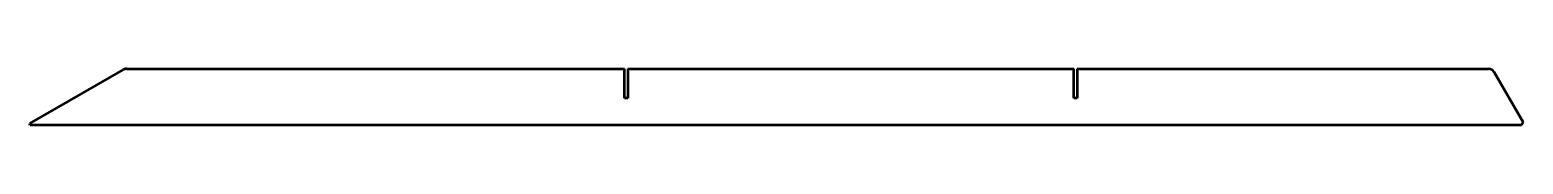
# Model space of a CAD drawing. Header units: millimetres. Extents: x 0 to 1326, y 0 to 50.
import ezdxf

# ---------------------------------------------------------------- set-up
doc = ezdxf.new("R2010")
doc.units = ezdxf.units.MM
doc.layers.add('IV_OUTER_PROFILE', color=7, linetype='Continuous', lineweight=50)

msp = doc.modelspace()

# ---------------------------------------------------------------- linework, layer by layer
at = {"layer": 'IV_OUTER_PROFILE'}
for p, q in [((0, 1.5), (82.7, 49.2)), ((85.7, 50), (527.9, 50)), ((527.9, 24), (527.9, 50)), ((530.9, 50), (530.9, 24)), ((530.9, 50), (926.9, 50)), ((926.9, 24), (926.9, 50)), ((929.9, 50), (1295.1, 50)), ((929.9, 50), (929.9, 24)), ((1300.3, 47), (1325.9, 2.6)), ((530.9, 24), (527.9, 24)), ((929.9, 24), (926.9, 24)), ((0.4, 0), (0, 1.5)), ((1324.4, 0), (0.4, 0)), ((1325.9, 2.6), (1324.4, 0))]:
    msp.add_line(p, q, dxfattribs=at)
for centre, start, end in [((85.7, 44), 90, 119.9816), ((1295.1, 44), 29.9816, 90)]:
    msp.add_arc(centre, 6, start, end, dxfattribs=at)

doc.saveas('drawing.dxf')
